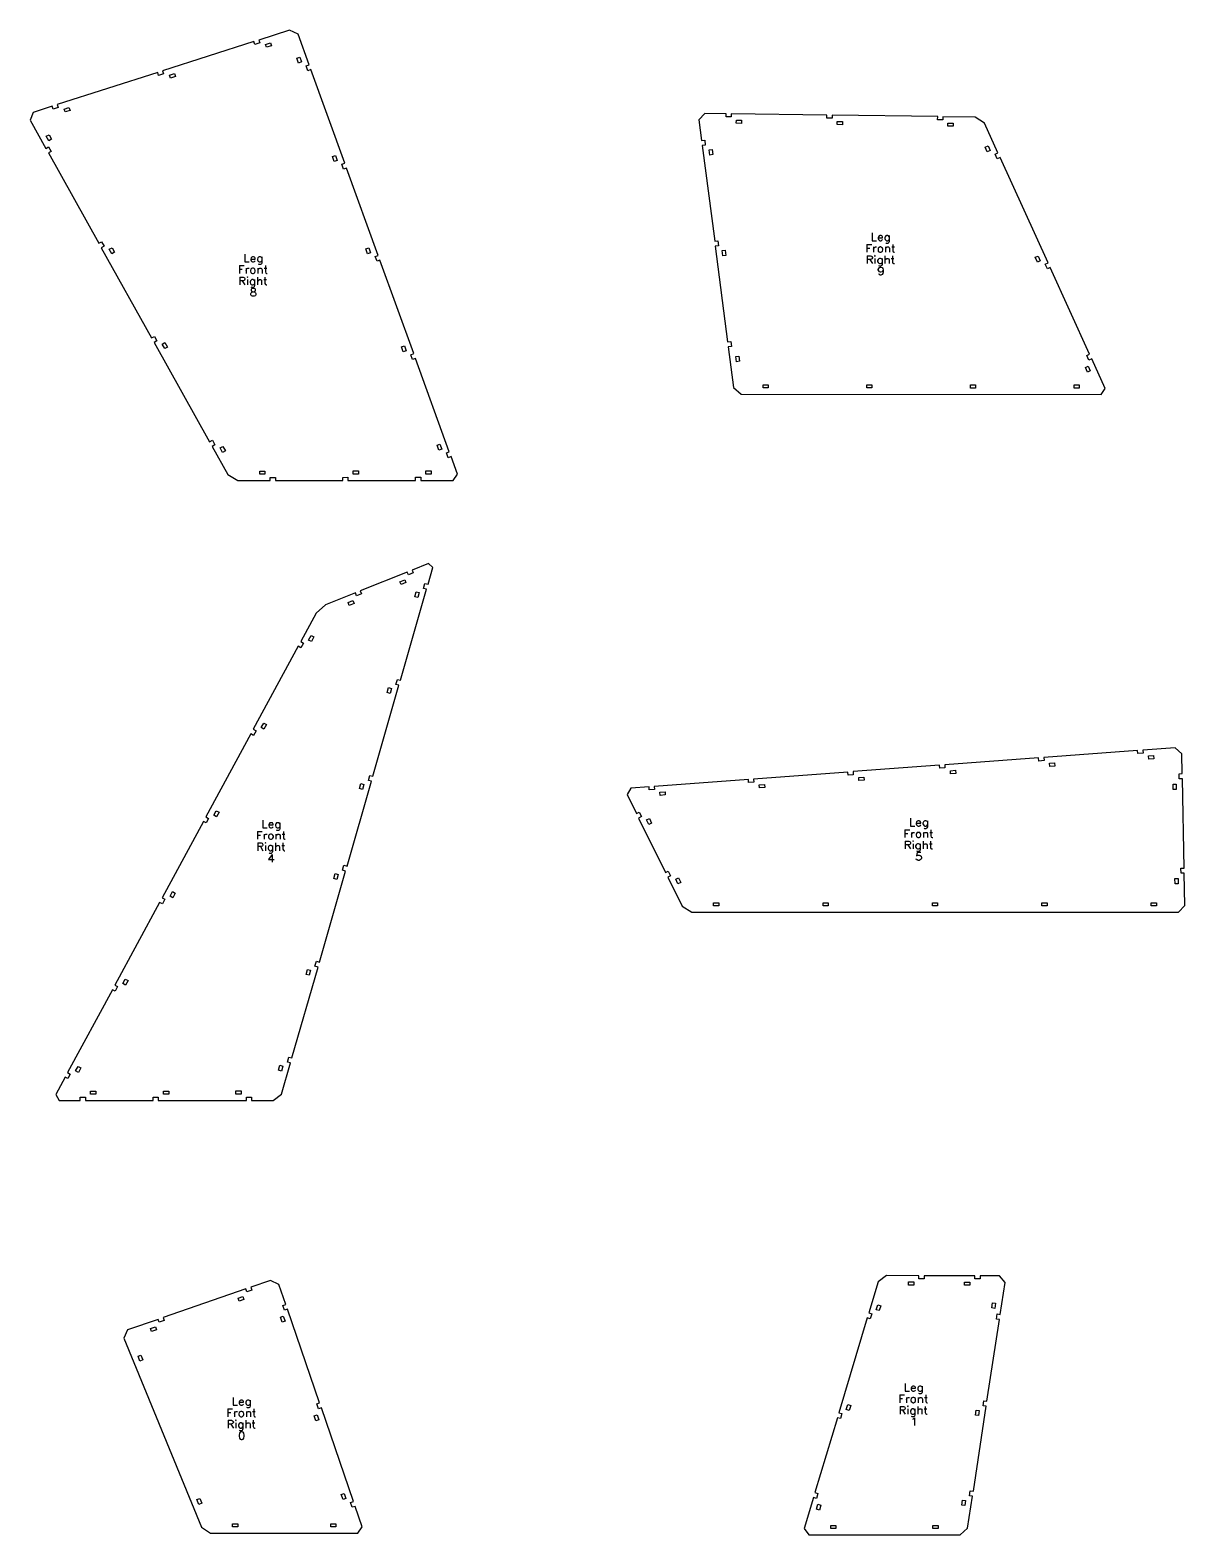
# Model space of a CAD drawing. Header units: metres. Extents: x 97 to 11124, y 152 to 1930.
# Drawn here: x 8718 to 9828, y 152 to 1600 of the extents above; entities that cross this region are included whole.
import ezdxf

# ---------------------------------------------------------------- set-up
doc = ezdxf.new("R2010")
doc.units = ezdxf.units.M
doc.layers.add('leg_front_right_cuts', color=1, linetype='Continuous')
doc.layers.add('leg_front_right_marks', color=2, linetype='Continuous')

msp = doc.modelspace()

# ---------------------------------------------------------------- linework, layer by layer
at = {"layer": 'leg_front_right_cuts'}
for points in [[(8917.2, 1166.5), (8948.4, 1166.5), (8948.4, 1169.5), (8953.4, 1169.5), (8953.4, 1166.5), (9018.2, 1166.5), (9018.2, 1169.5), (9023.2, 1169.6), (9023.2, 1166.6), (9088.2, 1166.6), (9088.2, 1169.6), (9093.2, 1169.6), (9093.2, 1166.6), (9124.3, 1166.6), (9128.5, 1172.5), (9122.4, 1189.4), (9119.6, 1188.3), (9117.9, 1193), (9120.7, 1194.1), (9088.2, 1283.8), (9085.4, 1282.8), (9083.7, 1287.5), (9086.5, 1288.5), (9054, 1378.3), (9051.2, 1377.3), (9049.5, 1382), (9052.3, 1383), (9021.9, 1467), (9019, 1466), (9017.3, 1470.7), (9020.2, 1471.7), (8987.6, 1561.7), (8984.7, 1560.7), (8983, 1565.4), (8985.9, 1566.4), (8975.3, 1595.7), (8967, 1599.7), (8937.4, 1590.2), (8938.3, 1587.4), (8933.5, 1585.8), (8932.6, 1588.7), (8845, 1560.6), (8845.9, 1557.7), (8841.1, 1556.2), (8840.2, 1559), (8743.6, 1528), (8744.5, 1525.2), (8739.7, 1523.7), (8738.8, 1526.5), (8720.5, 1520.6), (8717.5, 1513.1), (8732.7, 1485.9), (8735.3, 1487.4), (8737.7, 1483), (8735.1, 1481.6), (8783.6, 1394.8), (8786.2, 1396.2), (8788.6, 1391.8), (8786, 1390.4), (8834.4, 1303.6), (8837.1, 1305), (8839.5, 1300.7), (8836.9, 1299.2), (8890.2, 1203.6), (8892.8, 1205.1), (8895.2, 1200.7), (8892.6, 1199.3), (8907.8, 1172.1)], [(8948.7, 1587.6), (8949.7, 1584.7), (8944.9, 1583.2), (8944, 1586)], [(8978.5, 1569.1), (8975.7, 1568), (8974, 1572.7), (8976.8, 1573.8)], [(8856.3, 1557.9), (8857.2, 1555), (8852.5, 1553.5), (8851.6, 1556.4)], [(8754.9, 1525.4), (8755.9, 1522.5), (8751.1, 1521), (8750.2, 1523.8)], [(9401.3, 1249.5), (9747.7, 1249.3), (9751.4, 1255.1), (9738.5, 1283.5), (9735.8, 1282.2), (9733.7, 1286.8), (9736.5, 1288), (9698.6, 1371.2), (9695.9, 1370), (9693.8, 1374.5), (9696.6, 1375.8), (9650.4, 1477.2), (9647.7, 1476), (9645.6, 1480.5), (9648.4, 1481.7), (9635.5, 1510.1), (9626.5, 1516), (9595.4, 1516.4), (9595.3, 1513.4), (9590.3, 1513.5), (9590.4, 1516.5), (9488.9, 1517.9), (9488.9, 1514.9), (9483.9, 1514.9), (9483.9, 1517.9), (9391.9, 1519.2), (9391.8, 1516.2), (9386.8, 1516.3), (9386.9, 1519.3), (9366.3, 1519.5), (9360.8, 1513.3), (9363.3, 1493.6), (9366.3, 1494), (9366.9, 1489.1), (9364, 1488.7), (9375.9, 1396.7), (9378.8, 1397.1), (9379.5, 1392.2), (9376.5, 1391.8), (9388.4, 1299.9), (9391.4, 1300.2), (9392, 1295.3), (9389, 1294.9), (9394.1, 1255.8)], [(9401.8, 1513), (9401.7, 1510), (9396.7, 1510.1), (9396.8, 1513.1)], [(9498.8, 1511.7), (9498.8, 1508.7), (9493.8, 1508.8), (9493.8, 1511.8)], [(9605.3, 1510.3), (9605.2, 1507.3), (9600.2, 1507.3), (9600.3, 1510.3)], [(8733.1, 1497.6), (8735.7, 1499), (8738.1, 1494.7), (8735.5, 1493.2)], [(9012.8, 1474.4), (9010, 1473.4), (9008.3, 1478.1), (9011.1, 1479.1)], [(9370.5, 1484.5), (9373.5, 1484.9), (9374.2, 1479.9), (9371.2, 1479.5)], [(9640.8, 1483.8), (9638.1, 1482.6), (9636, 1487.1), (9638.8, 1488.4)], [(8793.7, 1388.9), (8796.3, 1390.4), (8798.7, 1386), (8796.1, 1384.6)], [(9045, 1385.6), (9042.1, 1384.6), (9040.4, 1389.3), (9043.3, 1390.3)], [(9383.1, 1387.6), (9386.1, 1388), (9386.7, 1383), (9383.7, 1382.6)], [(9689, 1377.9), (9686.3, 1376.6), (9684.2, 1381.2), (9687, 1382.4)], [(8844.5, 1297.7), (8847.2, 1299.2), (8849.6, 1294.8), (8847, 1293.4)], [(9079.2, 1291.2), (9076.4, 1290.2), (9074.7, 1294.9), (9077.5, 1295.9)], [(9396.3, 1285.6), (9399.3, 1286), (9399.9, 1281.1), (9396.9, 1280.7)], [(9737.2, 1271.9), (9734.5, 1270.6), (9732.4, 1275.2), (9735.1, 1276.4)], [(9422.4, 1255.5), (9422.4, 1258.5), (9427.4, 1258.5), (9427.4, 1255.5)], [(9522.1, 1255.5), (9522.1, 1258.5), (9527.1, 1258.5), (9527.1, 1255.5)], [(9621.8, 1255.4), (9621.8, 1258.4), (9626.8, 1258.4), (9626.8, 1255.4)], [(9721.6, 1255.4), (9721.6, 1258.4), (9726.6, 1258.4), (9726.6, 1255.4)], [(8900.3, 1197.8), (8902.9, 1199.3), (8905.4, 1194.9), (8902.7, 1193.5)], [(9113.4, 1196.7), (9110.6, 1195.7), (9108.9, 1200.4), (9111.7, 1201.4)], [(8938.4, 1172.5), (8938.4, 1175.5), (8943.4, 1175.5), (8943.4, 1172.5)], [(9028.2, 1172.6), (9028.2, 1175.6), (9033.2, 1175.6), (9033.2, 1172.6)], [(9098.2, 1172.6), (9098.2, 1175.6), (9103.2, 1175.6), (9103.2, 1172.6)], [(8745.4, 570.1), (8765.7, 570.1), (8765.7, 573.1), (8770.7, 573.1), (8770.7, 570.1), (8835.8, 570.1), (8835.8, 573.1), (8840.8, 573.1), (8840.8, 570.1), (8925.5, 570.2), (8925.5, 573.2), (8930.5, 573.2), (8930.5, 570.2), (8951.2, 570.2), (8959.3, 576.3), (8967.9, 606.2), (8965, 607), (8966.4, 611.8), (8969.3, 611), (8994.4, 698.4), (8991.5, 699.3), (8992.9, 704.1), (8995.8, 703.2), (9020.9, 790.6), (9018, 791.5), (9019.4, 796.3), (9022.3, 795.4), (9045.8, 877.2), (9042.9, 878), (9044.3, 882.8), (9047.2, 882), (9072.3, 969.5), (9069.4, 970.3), (9070.8, 975.1), (9073.7, 974.3), (9098.8, 1061.8), (9096, 1062.6), (9097.3, 1067.4), (9100.2, 1066.6), (9104.9, 1082.8), (9100.7, 1086.6), (9084.9, 1080.2), (9086, 1077.5), (9081.4, 1075.6), (9080.3, 1078.4), (9035, 1060.2), (9036.2, 1057.5), (9031.5, 1055.6), (9030.4, 1058.4), (9001.5, 1046.8), (8992.6, 1038.9), (8977.8, 1011.5), (8980.4, 1010), (8978, 1005.6), (8975.4, 1007.1), (8932.2, 927.1), (8934.8, 925.7), (8932.4, 921.3), (8929.8, 922.7), (8886.5, 842.8), (8889.2, 841.4), (8886.8, 837), (8884.2, 838.4), (8844.5, 765), (8847.1, 763.6), (8844.7, 759.2), (8842.1, 760.6), (8799, 681), (8801.6, 679.6), (8799.3, 675.2), (8796.6, 676.6), (8753.6, 597), (8756.2, 595.5), (8753.8, 591.1), (8751.2, 592.6), (8742.1, 575.7)], [(9077.9, 1070.9), (9079, 1068.2), (9074.4, 1066.3), (9073.2, 1069.1)], [(9090.3, 1053.9), (9087.4, 1054.7), (9088.8, 1059.5), (9091.7, 1058.7)], [(9028, 1051), (9029.1, 1048.2), (9024.5, 1046.3), (9023.4, 1049.1)], [(8987.8, 1017.4), (8990.4, 1016), (8988.1, 1011.6), (8985.4, 1013)], [(9063.8, 961.5), (9060.9, 962.4), (9062.3, 967.2), (9065.2, 966.3)], [(8942.2, 933.1), (8944.8, 931.7), (8942.4, 927.3), (8939.8, 928.7)], [(9353.8, 751.3), (9821.9, 751.2), (9828.2, 757.5), (9827.5, 788.7), (9824.5, 788.6), (9824.4, 793.6), (9827.4, 793.7), (9825.7, 879.5), (9822.7, 879.4), (9822.6, 884.4), (9825.6, 884.5), (9825.2, 903.5), (9818.8, 909.4), (9787.7, 907.1), (9787.9, 904.1), (9783, 903.7), (9782.7, 906.7), (9692.4, 900), (9692.7, 897), (9687.7, 896.6), (9687.5, 899.6), (9597.2, 892.9), (9597.4, 889.9), (9592.4, 889.6), (9592.2, 892.6), (9509, 886.4), (9509.2, 883.4), (9504.2, 883), (9504, 886), (9413.4, 879.3), (9413.6, 876.3), (9408.6, 875.9), (9408.4, 878.9), (9317.8, 872.2), (9318, 869.2), (9313, 868.8), (9312.8, 871.8), (9295.2, 870.5), (9291.7, 864.3), (9300.6, 846.2), (9303.3, 847.5), (9305.5, 843.1), (9302.8, 841.7), (9328.6, 789.4), (9331.3, 790.7), (9333.5, 786.3), (9330.8, 784.9), (9344.6, 757)], [(9798.1, 901.8), (9798.4, 898.8), (9793.4, 898.5), (9793.1, 901.5)], [(9607.6, 887.7), (9607.8, 884.7), (9602.8, 884.3), (9602.6, 887.3)], [(9702.9, 894.8), (9703.1, 891.8), (9698.1, 891.4), (9697.9, 894.4)], [(9037.2, 869.2), (9034.4, 870.1), (9035.7, 874.9), (9038.6, 874)], [(9423.8, 874), (9424, 871), (9419, 870.7), (9418.8, 873.7)], [(9519.4, 881.1), (9519.6, 878.1), (9514.6, 877.8), (9514.4, 880.8)], [(9819.9, 869.3), (9816.9, 869.3), (9816.8, 874.3), (9819.8, 874.3)], [(9328.2, 866.9), (9328.4, 864), (9323.4, 863.6), (9323.2, 866.6)], [(8896.6, 848.8), (8899.2, 847.3), (8896.8, 843), (8894.2, 844.4)], [(9310.4, 839.9), (9313.1, 841.2), (9315.3, 836.7), (9312.6, 835.4)], [(9012.4, 782.7), (9009.5, 783.5), (9010.9, 788.3), (9013.7, 787.5)], [(9338.4, 783.1), (9341.1, 784.4), (9343.3, 779.9), (9340.6, 778.6)], [(9821.7, 778.5), (9818.7, 778.5), (9818.6, 783.5), (9821.6, 783.5)], [(8854.5, 771), (8857.1, 769.5), (8854.8, 765.1), (8852.1, 766.6)], [(9374.9, 757.3), (9374.9, 760.3), (9379.9, 760.3), (9379.9, 757.3)], [(9480.1, 757.3), (9480.1, 760.3), (9485.1, 760.3), (9485.1, 757.3)], [(9585.3, 757.2), (9585.3, 760.2), (9590.3, 760.2), (9590.3, 757.2)], [(9690.6, 757.2), (9690.6, 760.2), (9695.6, 760.2), (9695.6, 757.2)], [(9795.8, 757.2), (9795.8, 760.2), (9800.8, 760.2), (9800.8, 757.2)], [(8985.9, 690.5), (8983, 691.3), (8984.4, 696.1), (8987.2, 695.3)], [(8809, 686.9), (8811.7, 685.5), (8809.3, 681.1), (8806.7, 682.5)], [(8763.6, 602.9), (8766.2, 601.5), (8763.9, 597.1), (8761.2, 598.5)], [(8959.4, 598.2), (8956.5, 599.1), (8957.8, 603.9), (8960.7, 603.1)], [(8775.7, 576.1), (8775.7, 579.1), (8780.7, 579.1), (8780.7, 576.1)], [(8845.8, 576.1), (8845.8, 579.1), (8850.8, 579.1), (8850.8, 576.1)], [(8915.5, 576.2), (8915.5, 579.2), (8920.5, 579.2), (8920.5, 576.2)], [(8891.1, 153.8), (9032.8, 153.8), (9037, 159.8), (9030.2, 179.6), (9027.4, 178.7), (9025.8, 183.4), (9028.6, 184.4), (8997.7, 274.4), (8994.8, 273.4), (8993.2, 278.2), (8996, 279.1), (8965.1, 369.2), (8962.2, 368.2), (8960.6, 372.9), (8963.5, 373.9), (8956.8, 393.1), (8948.8, 397), (8929.7, 390.4), (8930.7, 387.6), (8926, 386), (8925, 388.8), (8845.5, 361.2), (8846.4, 358.3), (8841.7, 356.7), (8840.7, 359.5), (8811.3, 349.3), (8807.7, 341.4), (8882.3, 159.7)], [(9466.4, 152.2), (9611.9, 152.2), (9619.2, 158.5), (9623.9, 189.3), (9621, 189.7), (9621.7, 194.7), (9624.7, 194.2), (9637.1, 275.9), (9634.1, 276.3), (9634.9, 281.3), (9637.8, 280.8), (9649.8, 359.3), (9646.8, 359.8), (9647.6, 364.7), (9650.5, 364.3), (9655.2, 395.1), (9649.8, 401.4), (9631.2, 401.4), (9631.2, 398.4), (9626.2, 398.4), (9626.2, 401.4), (9577.4, 401.5), (9577.4, 398.5), (9572.4, 398.5), (9572.4, 401.5), (9541.3, 401.6), (9533.1, 395.5), (9524.2, 365.7), (9527, 364.8), (9525.6, 360), (9522.7, 360.9), (9495.3, 269.7), (9498.2, 268.8), (9496.8, 264), (9493.9, 264.9), (9472.3, 192.9), (9475.1, 192), (9473.7, 187.2), (9470.8, 188.1), (9461.9, 158.3)], [(9567.4, 395.5), (9567.4, 392.5), (9562.4, 392.5), (9562.4, 395.5)], [(9621.2, 395.4), (9621.2, 392.4), (9616.2, 392.4), (9616.2, 395.4)], [(8922.2, 381.5), (8923.2, 378.6), (8918.5, 377), (8917.5, 379.8)], [(8962.7, 357.8), (8959.8, 356.8), (8958.2, 361.5), (8961, 362.5)], [(9532.8, 373.5), (9535.7, 372.6), (9534.2, 367.9), (9531.3, 368.7)], [(9645.3, 370.1), (9642.4, 370.6), (9643.1, 375.5), (9646.1, 375.1)], [(8838, 352.2), (8839, 349.4), (8834.2, 347.8), (8833.2, 350.6)], [(8821.3, 324.1), (8824.1, 325.2), (8826, 320.6), (8823.2, 319.4)], [(9504, 277.5), (9506.8, 276.7), (9505.4, 271.9), (9502.5, 272.7)], [(8995.2, 263), (8992.4, 262), (8990.8, 266.7), (8993.6, 267.7)], [(9629.6, 266.9), (9626.7, 267.3), (9627.4, 272.3), (9630.4, 271.8)], [(9021.3, 187.1), (9018.5, 186.2), (9016.8, 190.9), (9019.7, 191.9)], [(8877.9, 186.1), (8880.7, 187.3), (8882.6, 182.7), (8879.8, 181.5)], [(9475.1, 181.6), (9478, 180.7), (9476.6, 175.9), (9473.7, 176.8)], [(9616.5, 180.3), (9613.5, 180.8), (9614.3, 185.7), (9617.2, 185.3)], [(8912.2, 159.8), (8912.2, 162.8), (8917.2, 162.8), (8917.2, 159.8)], [(9006.6, 159.8), (9006.6, 162.8), (9011.6, 162.8), (9011.6, 159.8)], [(9487.5, 158.2), (9487.5, 161.2), (9492.5, 161.2), (9492.5, 158.2)], [(9585.8, 158.2), (9585.8, 161.2), (9590.8, 161.2), (9590.8, 158.2)]]:
    msp.add_lwpolyline(points, close=True, dxfattribs=at)
at = {"layer": 'leg_front_right_marks'}
for p, q in [((9527.4, 1404.6), (9527.4, 1397.1)), ((9522.2, 1393.6), (9522.2, 1386.1)), ((9522.2, 1393.6), (9526.9, 1393.6)), ((9522.2, 1390), (9525.1, 1390)), ((9527.4, 1397.1), (9531.7, 1397.1)), ((9528.7, 1391.1), (9528.7, 1386.1)), ((9528.7, 1389), (9529, 1390)), ((9529, 1390), (9529.7, 1390.7)), ((9529.7, 1390.7), (9530.5, 1391.1)), ((9530.5, 1391.1), (9531.5, 1391.1)), ((9533.3, 1390), (9533, 1389)), ((9533.5, 1401), (9533.1, 1400)), ((9533.1, 1400), (9537.4, 1400)), ((9533.1, 1400), (9533.1, 1399.2)), ((9533.1, 1399.2), (9533.5, 1398.2)), ((9534, 1390.7), (9533.3, 1390)), ((9534.2, 1401.7), (9533.5, 1401)), ((9533.5, 1398.2), (9534.2, 1397.5)), ((9534.7, 1391.1), (9534, 1390.7)), ((9534.9, 1402.1), (9534.2, 1401.7)), ((9534.2, 1397.5), (9534.9, 1397.1)), ((9535.8, 1391.1), (9534.7, 1391.1)), ((9536, 1402.1), (9534.9, 1402.1)), ((9534.9, 1397.1), (9536, 1397.1)), ((9536.5, 1390.7), (9535.8, 1391.1)), ((9536.7, 1401.7), (9536, 1402.1)), ((9536, 1397.1), (9536.7, 1397.5)), ((9537.2, 1390), (9536.5, 1390.7)), ((9537.1, 1401.4), (9536.7, 1401.7)), ((9536.7, 1397.5), (9537.4, 1398.2)), ((9537.4, 1400.7), (9537.1, 1401.4)), ((9537.6, 1389), (9537.2, 1390)), ((9537.4, 1400), (9537.4, 1400.7)), ((9539.9, 1401), (9539.6, 1400)), ((9539.6, 1400), (9539.6, 1399.2)), ((9539.6, 1399.2), (9539.9, 1398.2)), ((9540.6, 1401.7), (9539.9, 1401)), ((9539.9, 1398.2), (9540.6, 1397.5)), ((9540.1, 1391.1), (9540.1, 1386.1)), ((9540.1, 1389.7), (9541.2, 1390.7)), ((9541.3, 1402.1), (9540.6, 1401.7)), ((9540.6, 1397.5), (9541.3, 1397.1)), ((9541.3, 1394.6), (9540.6, 1395)), ((9541.2, 1390.7), (9541.9, 1391.1)), ((9542.4, 1402.1), (9541.3, 1402.1)), ((9541.3, 1397.1), (9542.4, 1397.1)), ((9542.4, 1394.6), (9541.3, 1394.6)), ((9541.9, 1391.1), (9543, 1391.1)), ((9543.1, 1401.7), (9542.4, 1402.1)), ((9542.4, 1397.1), (9543.1, 1397.5)), ((9543.1, 1395), (9542.4, 1394.6)), ((9543, 1391.1), (9543.7, 1390.7)), ((9543.8, 1401), (9543.1, 1401.7)), ((9543.1, 1397.5), (9543.8, 1398.2)), ((9543.5, 1395.3), (9543.1, 1395)), ((9543.8, 1396.4), (9543.5, 1395.3)), ((9543.7, 1390.7), (9544, 1389.7)), ((9543.8, 1402.1), (9543.8, 1396.4)), ((9544, 1389.7), (9544, 1386.1)), ((9546.2, 1391.1), (9548.7, 1391.1)), ((9547.2, 1393.6), (9547.2, 1387.5)), ((8924, 1384.2), (8924, 1376.7)), ((8924, 1376.7), (8928.3, 1376.7)), ((8930, 1380.6), (8929.7, 1379.5)), ((8929.7, 1379.5), (8934, 1379.5)), ((8929.7, 1379.5), (8929.7, 1378.8)), ((8929.7, 1378.8), (8930, 1377.7)), ((8930.8, 1381.3), (8930, 1380.6)), ((8930, 1377.7), (8930.8, 1377)), ((8931.5, 1381.7), (8930.8, 1381.3)), ((8930.8, 1377), (8931.5, 1376.7)), ((8932.5, 1381.7), (8931.5, 1381.7)), ((8931.5, 1376.7), (8932.5, 1376.7)), ((8933.3, 1381.3), (8932.5, 1381.7)), ((8932.5, 1376.7), (8933.3, 1377)), ((8933.6, 1381), (8933.3, 1381.3)), ((8933.3, 1377), (8934, 1377.7)), ((8934, 1380.2), (8933.6, 1381)), ((8934, 1379.5), (8934, 1380.2)), ((8936.5, 1380.6), (8936.1, 1379.5)), ((8936.1, 1379.5), (8936.1, 1378.8)), ((8936.1, 1378.8), (8936.5, 1377.7)), ((8937.2, 1381.3), (8936.5, 1380.6)), ((8936.5, 1377.7), (8937.2, 1377)), ((8937.9, 1381.7), (8937.2, 1381.3)), ((8937.2, 1377), (8937.9, 1376.7)), ((8939, 1381.7), (8937.9, 1381.7)), ((8937.9, 1376.7), (8939, 1376.7)), ((8939.7, 1381.3), (8939, 1381.7)), ((8939, 1376.7), (8939.7, 1377)), ((8940.4, 1380.6), (8939.7, 1381.3)), ((8939.7, 1377), (8940.4, 1377.7)), ((8940.4, 1376), (8940, 1374.9)), ((8940.4, 1381.7), (8940.4, 1376)), ((9522.6, 1382.6), (9522.6, 1375.1)), ((9522.6, 1382.6), (9525.8, 1382.6)), ((9525.8, 1379), (9522.6, 1379)), ((9525.1, 1379), (9527.6, 1375.1)), ((9525.8, 1382.6), (9526.9, 1382.2)), ((9526.9, 1379.4), (9525.8, 1379)), ((9526.9, 1382.2), (9527.2, 1381.9)), ((9527.2, 1379.7), (9526.9, 1379.4)), ((9527.2, 1381.9), (9527.6, 1381.2)), ((9527.6, 1380.5), (9527.2, 1379.7)), ((9527.6, 1381.2), (9527.6, 1380.5)), ((9530.1, 1383), (9529.7, 1382.6)), ((9529.7, 1382.6), (9530.1, 1382.2)), ((9530.5, 1382.6), (9530.1, 1383)), ((9530.1, 1382.2), (9530.5, 1382.6)), ((9530.1, 1380.1), (9530.1, 1375.1)), ((9533, 1379), (9532.6, 1378)), ((9532.6, 1378), (9532.6, 1377.2)), ((9532.6, 1377.2), (9533, 1376.2)), ((9533, 1389), (9533, 1388.2)), ((9533, 1388.2), (9533.3, 1387.2)), ((9533.7, 1379.7), (9533, 1379)), ((9533, 1376.2), (9533.7, 1375.5)), ((9533.3, 1387.2), (9534, 1386.5)), ((9534.4, 1380.1), (9533.7, 1379.7)), ((9533.7, 1375.5), (9534.4, 1375.1)), ((9534, 1386.5), (9534.7, 1386.1)), ((9535.5, 1380.1), (9534.4, 1380.1)), ((9534.7, 1386.1), (9535.8, 1386.1)), ((9536.2, 1379.7), (9535.5, 1380.1)), ((9535.5, 1375.1), (9536.2, 1375.5)), ((9535.8, 1386.1), (9536.5, 1386.5)), ((9536.9, 1379), (9536.2, 1379.7)), ((9536.2, 1375.5), (9536.9, 1376.2)), ((9536.5, 1386.5), (9537.2, 1387.2)), ((9536.9, 1380.1), (9536.9, 1374.4)), ((9537.2, 1387.2), (9537.6, 1388.2)), ((9537.6, 1388.2), (9537.6, 1389)), ((9539.7, 1382.6), (9539.7, 1375.1)), ((9539.7, 1378.7), (9540.8, 1379.7)), ((9540.8, 1379.7), (9541.5, 1380.1)), ((9541.5, 1380.1), (9542.6, 1380.1)), ((9542.6, 1380.1), (9543.3, 1379.7)), ((9543.3, 1379.7), (9543.7, 1378.7)), ((9543.7, 1378.7), (9543.7, 1375.1)), ((9545.8, 1380.1), (9548.3, 1380.1)), ((9546.9, 1382.6), (9546.9, 1376.5)), ((9546.9, 1376.5), (9547.2, 1375.5)), ((9547.2, 1387.5), (9547.6, 1386.5)), ((9547.2, 1375.5), (9548, 1375.1)), ((9547.6, 1386.5), (9548.3, 1386.1)), ((9548.3, 1386.1), (9549, 1386.1)), ((8918.8, 1373.2), (8918.8, 1365.7)), ((8918.8, 1373.2), (8923.4, 1373.2)), ((8918.8, 1369.6), (8921.6, 1369.6)), ((8919.1, 1362.2), (8919.1, 1354.7)), ((8919.1, 1362.2), (8922.4, 1362.2)), ((8922.4, 1362.2), (8923.4, 1361.8)), ((8923.4, 1361.8), (8923.8, 1361.5)), ((8923.8, 1361.5), (8924.1, 1360.7)), ((8924.1, 1360.7), (8924.1, 1360)), ((8925.2, 1370.7), (8925.2, 1365.7)), ((8925.2, 1368.5), (8925.6, 1369.6)), ((8925.6, 1369.6), (8926.3, 1370.3)), ((8926.3, 1370.3), (8927, 1370.7)), ((8926.6, 1362.5), (8926.3, 1362.2)), ((8926.3, 1362.2), (8926.6, 1361.8)), ((8927, 1362.2), (8926.6, 1362.5)), ((8926.6, 1361.8), (8927, 1362.2)), ((8927, 1370.7), (8928.1, 1370.7)), ((8929.9, 1369.6), (8929.5, 1368.5)), ((8929.5, 1368.5), (8929.5, 1367.8)), ((8929.5, 1367.8), (8929.9, 1366.7)), ((8930.6, 1370.3), (8929.9, 1369.6)), ((8929.9, 1366.7), (8930.6, 1366)), ((8931.3, 1370.7), (8930.6, 1370.3)), ((8930.6, 1366), (8931.3, 1365.7)), ((8932.4, 1370.7), (8931.3, 1370.7)), ((8931.3, 1365.7), (8932.4, 1365.7)), ((8933.1, 1370.3), (8932.4, 1370.7)), ((8932.4, 1365.7), (8933.1, 1366)), ((8933.8, 1369.6), (8933.1, 1370.3)), ((8933.1, 1366), (8933.8, 1366.7)), ((8934.1, 1368.5), (8933.8, 1369.6)), ((8933.8, 1366.7), (8934.1, 1367.8)), ((8934.1, 1367.8), (8934.1, 1368.5)), ((8936.3, 1362.2), (8936.3, 1354.7)), ((8936.6, 1370.7), (8936.6, 1365.7)), ((8936.6, 1369.2), (8937.7, 1370.3)), ((8937.9, 1374.2), (8937.2, 1374.5)), ((8937.7, 1370.3), (8938.4, 1370.7)), ((8939, 1374.2), (8937.9, 1374.2)), ((8938.4, 1370.7), (8939.5, 1370.7)), ((8939.7, 1374.5), (8939, 1374.2)), ((8939.5, 1370.7), (8940.2, 1370.3)), ((8940, 1374.9), (8939.7, 1374.5)), ((8940.2, 1370.3), (8940.6, 1369.2)), ((8940.6, 1369.2), (8940.6, 1365.7)), ((8942.7, 1370.7), (8945.2, 1370.7)), ((8943.4, 1362.2), (8943.4, 1356.1)), ((8943.8, 1373.2), (8943.8, 1367.1)), ((8943.8, 1367.1), (8944.1, 1366)), ((8944.1, 1366), (8944.9, 1365.7)), ((8944.9, 1365.7), (8945.6, 1365.7)), ((9533.3, 1369.5), (9533.7, 1370.5)), ((9533.3, 1369.1), (9533.3, 1369.5)), ((9533.7, 1368), (9533.3, 1369.1)), ((9534.4, 1372.6), (9533.7, 1373)), ((9533.7, 1370.5), (9534.4, 1371.2)), ((9534.4, 1367.3), (9533.7, 1368)), ((9534, 1364.5), (9533.7, 1365.2)), ((9535.1, 1364.1), (9534, 1364.5)), ((9534.4, 1375.1), (9535.5, 1375.1)), ((9535.5, 1372.6), (9534.4, 1372.6)), ((9534.4, 1371.2), (9535.5, 1371.6)), ((9535.5, 1367), (9534.4, 1367.3)), ((9535.8, 1364.1), (9535.1, 1364.1)), ((9536.2, 1373), (9535.5, 1372.6)), ((9535.5, 1371.6), (9535.8, 1371.6)), ((9535.8, 1367), (9535.5, 1367)), ((9535.8, 1371.6), (9536.9, 1371.2)), ((9536.9, 1367.3), (9535.8, 1367)), ((9536.9, 1364.5), (9535.8, 1364.1)), ((9536.5, 1373.3), (9536.2, 1373)), ((9536.9, 1374.4), (9536.5, 1373.3)), ((9536.9, 1371.2), (9537.6, 1370.5)), ((9537.6, 1368), (9536.9, 1367.3)), ((9537.6, 1365.5), (9536.9, 1364.5)), ((9537.6, 1370.5), (9538, 1369.1)), ((9538, 1369.1), (9537.6, 1368)), ((9538, 1367.3), (9537.6, 1365.5)), ((9538, 1369.1), (9538, 1367.3)), ((9548, 1375.1), (9548.7, 1375.1)), ((8922.4, 1358.6), (8919.1, 1358.6)), ((8921.6, 1358.6), (8924.1, 1354.7)), ((8923.4, 1359), (8922.4, 1358.6)), ((8923.8, 1359.3), (8923.4, 1359)), ((8924.1, 1360), (8923.8, 1359.3)), ((8926.6, 1359.7), (8926.6, 1354.7)), ((8929.5, 1358.6), (8929.1, 1357.5)), ((8929.1, 1357.5), (8929.1, 1356.8)), ((8929.1, 1356.8), (8929.5, 1355.7)), ((8930.2, 1359.3), (8929.5, 1358.6)), ((8929.5, 1355.7), (8930.2, 1355)), ((8929.7, 1346.2), (8930, 1346.9)), ((8930.4, 1350.8), (8930, 1350.1)), ((8930, 1350.1), (8930, 1349.4)), ((8930, 1349.4), (8930.4, 1348.7)), ((8930, 1346.9), (8930.8, 1347.6)), ((8930.9, 1359.7), (8930.2, 1359.3)), ((8930.2, 1355), (8930.9, 1354.7)), ((8930.9, 1352.2), (8930.2, 1352.5)), ((8931.5, 1351.2), (8930.4, 1350.8)), ((8930.4, 1348.7), (8931.1, 1348.3)), ((8930.8, 1347.6), (8931.8, 1348)), ((8932, 1359.7), (8930.9, 1359.7)), ((8930.9, 1354.7), (8932, 1354.7)), ((8932, 1352.2), (8930.9, 1352.2)), ((8931.1, 1348.3), (8932.5, 1348)), ((8932.9, 1351.2), (8931.5, 1351.2)), ((8931.8, 1348), (8933.3, 1348.3)), ((8932.7, 1359.3), (8932, 1359.7)), ((8932, 1354.7), (8932.7, 1355)), ((8932.7, 1352.5), (8932, 1352.2)), ((8932.5, 1348), (8933.6, 1347.6)), ((8933.4, 1358.6), (8932.7, 1359.3)), ((8932.7, 1355), (8933.4, 1355.7)), ((8933.1, 1352.9), (8932.7, 1352.5)), ((8934, 1350.8), (8932.9, 1351.2)), ((8933.4, 1354), (8933.1, 1352.9)), ((8933.3, 1348.3), (8934, 1348.7)), ((8933.4, 1359.7), (8933.4, 1354)), ((8933.6, 1347.6), (8934.3, 1346.9)), ((8934.3, 1350.1), (8934, 1350.8)), ((8934, 1348.7), (8934.3, 1349.4)), ((8934.3, 1349.4), (8934.3, 1350.1)), ((8934.3, 1346.9), (8934.7, 1346.2)), ((8936.3, 1358.2), (8937.4, 1359.3)), ((8937.4, 1359.3), (8938.1, 1359.7)), ((8938.1, 1359.7), (8939.1, 1359.7)), ((8939.1, 1359.7), (8939.9, 1359.3)), ((8939.9, 1359.3), (8940.2, 1358.2)), ((8940.2, 1358.2), (8940.2, 1354.7)), ((8942.4, 1359.7), (8944.9, 1359.7)), ((8943.4, 1356.1), (8943.8, 1355)), ((8943.8, 1355), (8944.5, 1354.7)), ((8944.5, 1354.7), (8945.2, 1354.7)), ((8929.7, 1345.1), (8929.7, 1346.2)), ((8930, 1344.4), (8929.7, 1345.1)), ((8930.4, 1344), (8930, 1344.4)), ((8931.5, 1343.7), (8930.4, 1344)), ((8932.9, 1343.7), (8931.5, 1343.7)), ((8934, 1344), (8932.9, 1343.7)), ((8934.3, 1344.4), (8934, 1344)), ((8934.7, 1345.1), (8934.3, 1344.4)), ((8934.7, 1346.2), (8934.7, 1345.1)), ((8941.3, 839.8), (8941.3, 832.3)), ((9564.1, 841.5), (9564.1, 834)), ((8936.1, 828.8), (8936.1, 821.3)), ((8936.1, 828.8), (8940.7, 828.8)), ((8936.1, 825.3), (8939, 825.3)), ((8941.3, 832.3), (8945.6, 832.3)), ((8942.5, 826.3), (8942.5, 821.3)), ((8942.5, 824.2), (8942.9, 825.3)), ((8942.9, 825.3), (8943.6, 826)), ((8943.6, 826), (8944.3, 826.3)), ((8944.3, 826.3), (8945.4, 826.3)), ((8947.2, 825.3), (8946.8, 824.2)), ((8947.3, 836.3), (8947, 835.2)), ((8947, 835.2), (8951.3, 835.2)), ((8947, 835.2), (8947, 834.5)), ((8947, 834.5), (8947.3, 833.4)), ((8947.9, 826), (8947.2, 825.3)), ((8948.1, 837), (8947.3, 836.3)), ((8947.3, 833.4), (8948.1, 832.7)), ((8948.6, 826.3), (8947.9, 826)), ((8948.8, 837.3), (8948.1, 837)), ((8948.1, 832.7), (8948.8, 832.3)), ((8949.7, 826.3), (8948.6, 826.3)), ((8949.8, 837.3), (8948.8, 837.3)), ((8948.8, 832.3), (8949.8, 832.3)), ((8950.4, 826), (8949.7, 826.3)), ((8950.6, 837), (8949.8, 837.3)), ((8949.8, 832.3), (8950.6, 832.7)), ((8951.1, 825.3), (8950.4, 826)), ((8950.9, 836.6), (8950.6, 837)), ((8950.6, 832.7), (8951.3, 833.4)), ((8951.3, 835.9), (8950.9, 836.6)), ((8951.5, 824.2), (8951.1, 825.3)), ((8951.3, 835.2), (8951.3, 835.9)), ((8953.8, 836.3), (8953.4, 835.2)), ((8953.4, 835.2), (8953.4, 834.5)), ((8953.4, 834.5), (8953.8, 833.4)), ((8954.5, 837), (8953.8, 836.3)), ((8953.8, 833.4), (8954.5, 832.7)), ((8954, 826.3), (8954, 821.3)), ((8954, 824.9), (8955, 826)), ((8955.2, 837.3), (8954.5, 837)), ((8954.5, 832.7), (8955.2, 832.3)), ((8955.2, 829.8), (8954.5, 830.2)), ((8955, 826), (8955.7, 826.3)), ((8956.3, 837.3), (8955.2, 837.3)), ((8955.2, 832.3), (8956.3, 832.3)), ((8956.3, 829.8), (8955.2, 829.8)), ((8955.7, 826.3), (8956.8, 826.3)), ((8957, 837), (8956.3, 837.3)), ((8956.3, 832.3), (8957, 832.7)), ((8957, 830.2), (8956.3, 829.8)), ((8956.8, 826.3), (8957.5, 826)), ((8957.7, 836.3), (8957, 837)), ((8957, 832.7), (8957.7, 833.4)), ((8957.3, 830.5), (8957, 830.2)), ((8957.7, 831.6), (8957.3, 830.5)), ((8957.5, 826), (8957.9, 824.9)), ((8957.7, 837.3), (8957.7, 831.6)), ((8960, 826.3), (8962.5, 826.3)), ((8961.1, 828.8), (8961.1, 822.8)), ((9558.9, 830.5), (9558.9, 823)), ((9558.9, 830.5), (9563.5, 830.5)), ((9558.9, 827), (9561.7, 827)), ((9564.1, 834), (9568.4, 834)), ((9565.3, 828), (9565.3, 823)), ((9565.3, 825.9), (9565.7, 827)), ((9565.7, 827), (9566.4, 827.7)), ((9566.4, 827.7), (9567.1, 828)), ((9567.1, 828), (9568.2, 828)), ((9570, 827), (9569.6, 825.9)), ((9569.6, 825.9), (9569.6, 825.2)), ((9569.6, 825.2), (9570, 824.1)), ((9570.1, 838), (9569.8, 836.9)), ((9569.8, 836.9), (9574.1, 836.9)), ((9569.8, 836.9), (9569.8, 836.2)), ((9569.8, 836.2), (9570.1, 835.1)), ((9570.7, 827.7), (9570, 827)), ((9570.9, 838.7), (9570.1, 838)), ((9570.1, 835.1), (9570.9, 834.4)), ((9571.4, 828), (9570.7, 827.7)), ((9571.6, 839), (9570.9, 838.7)), ((9570.9, 834.4), (9571.6, 834)), ((9572.5, 828), (9571.4, 828)), ((9572.6, 839), (9571.6, 839)), ((9571.6, 834), (9572.6, 834)), ((9573.2, 827.7), (9572.5, 828)), ((9573.4, 838.7), (9572.6, 839)), ((9572.6, 834), (9573.4, 834.4)), ((9573.9, 827), (9573.2, 827.7)), ((9573.7, 838.3), (9573.4, 838.7)), ((9573.4, 834.4), (9574.1, 835.1)), ((9574.1, 837.6), (9573.7, 838.3)), ((9574.2, 825.9), (9573.9, 827)), ((9573.9, 824.1), (9574.2, 825.2)), ((9574.1, 836.9), (9574.1, 837.6)), ((9574.2, 825.2), (9574.2, 825.9)), ((9576.6, 838), (9576.2, 836.9)), ((9576.2, 836.9), (9576.2, 836.2)), ((9576.2, 836.2), (9576.6, 835.1)), ((9577.3, 838.7), (9576.6, 838)), ((9576.6, 835.1), (9577.3, 834.4)), ((9576.7, 828), (9576.7, 823)), ((9576.7, 826.6), (9577.8, 827.7)), ((9578, 839), (9577.3, 838.7)), ((9577.3, 834.4), (9578, 834)), ((9578, 831.5), (9577.3, 831.9)), ((9577.8, 827.7), (9578.5, 828)), ((9579.1, 839), (9578, 839)), ((9578, 834), (9579.1, 834)), ((9579.1, 831.5), (9578, 831.5)), ((9578.5, 828), (9579.6, 828)), ((9579.8, 838.7), (9579.1, 839)), ((9579.1, 834), (9579.8, 834.4)), ((9579.8, 831.9), (9579.1, 831.5)), ((9579.6, 828), (9580.3, 827.7)), ((9580.5, 838), (9579.8, 838.7)), ((9579.8, 834.4), (9580.5, 835.1)), ((9580.1, 832.2), (9579.8, 831.9)), ((9580.5, 833.3), (9580.1, 832.2)), ((9580.3, 827.7), (9580.7, 826.6)), ((9580.5, 839), (9580.5, 833.3)), ((9580.7, 826.6), (9580.7, 823)), ((9582.8, 828), (9585.3, 828)), ((9583.9, 830.5), (9583.9, 824.5)), ((8936.5, 817.8), (8936.5, 810.3)), ((8936.5, 817.8), (8939.7, 817.8)), ((8939.7, 814.3), (8936.5, 814.3)), ((8939, 814.3), (8941.5, 810.3)), ((8939.7, 817.8), (8940.7, 817.5)), ((8940.7, 814.6), (8939.7, 814.3)), ((8940.7, 817.5), (8941.1, 817.1)), ((8941.1, 815), (8940.7, 814.6)), ((8941.1, 817.1), (8941.5, 816.4)), ((8941.5, 815.7), (8941.1, 815)), ((8941.5, 816.4), (8941.5, 815.7)), ((8944, 818.2), (8943.6, 817.8)), ((8943.6, 817.8), (8944, 817.5)), ((8944.3, 817.8), (8944, 818.2)), ((8944, 817.5), (8944.3, 817.8)), ((8944, 815.3), (8944, 810.3)), ((8946.8, 814.3), (8946.5, 813.2)), ((8946.5, 813.2), (8946.5, 812.5)), ((8946.5, 812.5), (8946.8, 811.4)), ((8946.8, 824.2), (8946.8, 823.5)), ((8946.8, 823.5), (8947.2, 822.4)), ((8947.5, 815), (8946.8, 814.3)), ((8946.8, 811.4), (8947.5, 810.7)), ((8947.2, 822.4), (8947.9, 821.7)), ((8948.2, 815.3), (8947.5, 815)), ((8947.5, 810.7), (8948.2, 810.3)), ((8947.9, 821.7), (8948.6, 821.3)), ((8949.3, 815.3), (8948.2, 815.3)), ((8948.6, 821.3), (8949.7, 821.3)), ((8950, 815), (8949.3, 815.3)), ((8949.3, 810.3), (8950, 810.7)), ((8949.7, 821.3), (8950.4, 821.7)), ((8950.7, 814.3), (8950, 815)), ((8950, 810.7), (8950.7, 811.4)), ((8950.4, 821.7), (8951.1, 822.4)), ((8950.7, 815.3), (8950.7, 809.6)), ((8951.1, 822.4), (8951.5, 823.5)), ((8951.5, 823.5), (8951.5, 824.2)), ((8953.6, 817.8), (8953.6, 810.3)), ((8953.6, 813.9), (8954.7, 815)), ((8954.7, 815), (8955.4, 815.3)), ((8955.4, 815.3), (8956.5, 815.3)), ((8956.5, 815.3), (8957.2, 815)), ((8957.2, 815), (8957.5, 813.9)), ((8957.5, 813.9), (8957.5, 810.3)), ((8957.9, 824.9), (8957.9, 821.3)), ((8959.7, 815.3), (8962.2, 815.3)), ((8960.7, 817.8), (8960.7, 811.8)), ((8960.7, 811.8), (8961.1, 810.7)), ((8961.1, 822.8), (8961.5, 821.7)), ((8961.1, 810.7), (8961.8, 810.3)), ((8961.5, 821.7), (8962.2, 821.3)), ((8962.2, 821.3), (8962.9, 821.3)), ((9559.2, 819.5), (9559.2, 812)), ((9559.2, 819.5), (9562.5, 819.5)), ((9562.5, 816), (9559.2, 816)), ((9561.7, 816), (9564.2, 812)), ((9562.5, 819.5), (9563.5, 819.2)), ((9563.5, 816.3), (9562.5, 816)), ((9563.5, 819.2), (9563.9, 818.8)), ((9563.9, 816.7), (9563.5, 816.3)), ((9563.9, 818.8), (9564.2, 818.1)), ((9564.2, 817.4), (9563.9, 816.7)), ((9564.2, 818.1), (9564.2, 817.4)), ((9566.7, 819.9), (9566.4, 819.5)), ((9566.4, 819.5), (9566.7, 819.2)), ((9567.1, 819.5), (9566.7, 819.9)), ((9566.7, 819.2), (9567.1, 819.5)), ((9566.7, 817), (9566.7, 812)), ((9569.6, 816), (9569.2, 814.9)), ((9569.2, 814.9), (9569.2, 814.2)), ((9569.2, 814.2), (9569.6, 813.1)), ((9570.3, 816.7), (9569.6, 816)), ((9569.6, 813.1), (9570.3, 812.4)), ((9570, 824.1), (9570.7, 823.4)), ((9571, 817), (9570.3, 816.7)), ((9570.3, 812.4), (9571, 812)), ((9570.7, 823.4), (9571.4, 823)), ((9572.1, 817), (9571, 817)), ((9571, 812), (9572.1, 812)), ((9571.4, 823), (9572.5, 823)), ((9572.8, 816.7), (9572.1, 817)), ((9572.1, 812), (9572.8, 812.4)), ((9572.5, 823), (9573.2, 823.4)), ((9573.5, 816), (9572.8, 816.7)), ((9572.8, 812.4), (9573.5, 813.1)), ((9573.2, 823.4), (9573.9, 824.1)), ((9573.5, 811.3), (9573.2, 810.2)), ((9573.5, 817), (9573.5, 811.3)), ((9576.4, 819.5), (9576.4, 812)), ((9576.4, 815.6), (9577.5, 816.7)), ((9577.5, 816.7), (9578.2, 817)), ((9578.2, 817), (9579.2, 817)), ((9579.2, 817), (9580, 816.7)), ((9580, 816.7), (9580.3, 815.6)), ((9580.3, 815.6), (9580.3, 812)), ((9582.5, 817), (9585, 817)), ((9583.5, 819.5), (9583.5, 813.5)), ((9583.5, 813.5), (9583.9, 812.4)), ((9583.9, 824.5), (9584.2, 823.4)), ((9583.9, 812.4), (9584.6, 812)), ((9584.2, 823.4), (9585, 823)), ((9584.6, 812), (9585.3, 812)), ((9585, 823), (9585.7, 823)), ((8950.4, 806.8), (8946.8, 801.8)), ((8946.8, 801.8), (8952.2, 801.8)), ((8948.2, 807.8), (8947.5, 808.2)), ((8948.2, 810.3), (8949.3, 810.3)), ((8949.3, 807.8), (8948.2, 807.8)), ((8950, 808.2), (8949.3, 807.8)), ((8950.4, 808.5), (8950, 808.2)), ((8950.7, 809.6), (8950.4, 808.5)), ((8950.4, 806.8), (8950.4, 799.3)), ((8961.8, 810.3), (8962.5, 810.3)), ((9570.1, 801.7), (9569.8, 802.5)), ((9570.5, 808.5), (9570.1, 805.3)), ((9570.1, 805.3), (9570.5, 805.7)), ((9570.5, 801.4), (9570.1, 801.7)), ((9571, 809.5), (9570.3, 809.9)), ((9574.1, 808.5), (9570.5, 808.5)), ((9570.5, 805.7), (9571.6, 806)), ((9571.6, 801), (9570.5, 801.4)), ((9572.1, 809.5), (9571, 809.5)), ((9571.6, 806), (9572.6, 806)), ((9572.6, 801), (9571.6, 801)), ((9572.8, 809.9), (9572.1, 809.5)), ((9572.6, 806), (9573.7, 805.7)), ((9573.7, 801.4), (9572.6, 801)), ((9573.2, 810.2), (9572.8, 809.9)), ((9573.7, 805.7), (9574.4, 805)), ((9574.4, 802.1), (9573.7, 801.4)), ((9574.4, 805), (9574.8, 803.9)), ((9574.8, 803.2), (9574.4, 802.1)), ((9574.8, 803.9), (9574.8, 803.2)), ((9559.1, 297.8), (9559.1, 290.3)), ((9559.1, 290.3), (9563.3, 290.3)), ((9565.1, 294.3), (9564.8, 293.2)), ((9564.8, 293.2), (9569.1, 293.2)), ((9564.8, 293.2), (9564.8, 292.5)), ((9564.8, 292.5), (9565.1, 291.4)), ((9565.8, 295), (9565.1, 294.3)), ((9565.1, 291.4), (9565.8, 290.7)), ((9566.6, 295.3), (9565.8, 295)), ((9565.8, 290.7), (9566.6, 290.3)), ((9567.6, 295.3), (9566.6, 295.3)), ((9566.6, 290.3), (9567.6, 290.3)), ((9568.3, 295), (9567.6, 295.3)), ((9567.6, 290.3), (9568.3, 290.7)), ((9568.7, 294.6), (9568.3, 295)), ((9568.3, 290.7), (9569.1, 291.4)), ((9569.1, 293.9), (9568.7, 294.6)), ((9569.1, 293.2), (9569.1, 293.9)), ((9571.6, 294.3), (9571.2, 293.2)), ((9571.2, 293.2), (9571.2, 292.5)), ((9571.2, 292.5), (9571.6, 291.4)), ((9572.3, 295), (9571.6, 294.3)), ((9571.6, 291.4), (9572.3, 290.7)), ((9573, 295.3), (9572.3, 295)), ((9572.3, 290.7), (9573, 290.3)), ((9574.1, 295.3), (9573, 295.3)), ((9573, 290.3), (9574.1, 290.3)), ((9574.8, 295), (9574.1, 295.3)), ((9574.1, 290.3), (9574.8, 290.7)), ((9575.5, 294.3), (9574.8, 295)), ((9574.8, 290.7), (9575.5, 291.4)), ((9575.5, 289.6), (9575.1, 288.5)), ((9575.5, 295.3), (9575.5, 289.6)), ((8912.8, 284.4), (8912.8, 276.9)), ((8912.8, 276.9), (8917.1, 276.9)), ((8918.9, 280.8), (8918.5, 279.7)), ((8918.5, 279.7), (8922.8, 279.7)), ((8918.5, 279.7), (8918.5, 279)), ((8918.5, 279), (8918.9, 278)), ((8919.6, 281.5), (8918.9, 280.8)), ((8918.9, 278), (8919.6, 277.2)), ((8920.3, 281.9), (8919.6, 281.5)), ((8919.6, 277.2), (8920.3, 276.9)), ((8921.4, 281.9), (8920.3, 281.9)), ((8920.3, 276.9), (8921.4, 276.9)), ((8922.1, 281.5), (8921.4, 281.9)), ((8921.4, 276.9), (8922.1, 277.2)), ((8922.4, 281.2), (8922.1, 281.5)), ((8922.1, 277.2), (8922.8, 278)), ((8922.8, 280.5), (8922.4, 281.2)), ((8922.8, 279.7), (8922.8, 280.5)), ((8925.3, 280.8), (8924.9, 279.7)), ((8924.9, 279.7), (8924.9, 279)), ((8924.9, 279), (8925.3, 278)), ((8926, 281.5), (8925.3, 280.8)), ((8925.3, 278), (8926, 277.2)), ((8926.7, 281.9), (8926, 281.5)), ((8926, 277.2), (8926.7, 276.9)), ((8927.8, 281.9), (8926.7, 281.9)), ((8926.7, 276.9), (8927.8, 276.9)), ((8928.5, 281.5), (8927.8, 281.9)), ((8927.8, 276.9), (8928.5, 277.2)), ((8929.2, 280.8), (8928.5, 281.5)), ((8928.5, 277.2), (8929.2, 278)), ((8928.9, 275.1), (8928.5, 274.7)), ((8929.2, 276.2), (8928.9, 275.1)), ((8929.2, 281.9), (8929.2, 276.2)), ((9553.9, 286.8), (9553.9, 279.3)), ((9553.9, 286.8), (9558.5, 286.8)), ((9553.9, 283.3), (9556.7, 283.3)), ((9554.2, 275.8), (9554.2, 268.3)), ((9554.2, 275.8), (9557.5, 275.8)), ((9557.5, 275.8), (9558.5, 275.5)), ((9558.5, 275.5), (9558.9, 275.1)), ((9558.9, 275.1), (9559.2, 274.4)), ((9560.3, 284.3), (9560.3, 279.3)), ((9560.3, 282.2), (9560.7, 283.3)), ((9560.7, 283.3), (9561.4, 284)), ((9561.4, 284), (9562.1, 284.3)), ((9561.7, 276.2), (9561.4, 275.8)), ((9561.4, 275.8), (9561.7, 275.5)), ((9562.1, 275.8), (9561.7, 276.2)), ((9561.7, 275.5), (9562.1, 275.8)), ((9562.1, 284.3), (9563.2, 284.3)), ((9565, 283.3), (9564.6, 282.2)), ((9564.6, 282.2), (9564.6, 281.5)), ((9564.6, 281.5), (9565, 280.4)), ((9565.7, 284), (9565, 283.3)), ((9565, 280.4), (9565.7, 279.7)), ((9566.4, 284.3), (9565.7, 284)), ((9565.7, 279.7), (9566.4, 279.3)), ((9567.5, 284.3), (9566.4, 284.3)), ((9566.4, 279.3), (9567.5, 279.3)), ((9568.2, 284), (9567.5, 284.3)), ((9567.5, 279.3), (9568.2, 279.7)), ((9568.9, 283.3), (9568.2, 284)), ((9568.2, 279.7), (9568.9, 280.4)), ((9569.2, 282.2), (9568.9, 283.3)), ((9568.9, 280.4), (9569.2, 281.5)), ((9569.2, 281.5), (9569.2, 282.2)), ((9571.4, 275.8), (9571.4, 268.3)), ((9571.7, 284.3), (9571.7, 279.3)), ((9571.7, 282.9), (9572.8, 284)), ((9573, 287.8), (9572.3, 288.2)), ((9572.8, 284), (9573.5, 284.3)), ((9574.1, 287.8), (9573, 287.8)), ((9573.5, 284.3), (9574.6, 284.3)), ((9574.8, 288.2), (9574.1, 287.8)), ((9574.6, 284.3), (9575.3, 284)), ((9575.1, 288.5), (9574.8, 288.2)), ((9575.3, 284), (9575.7, 282.9)), ((9575.7, 282.9), (9575.7, 279.3)), ((9577.8, 284.3), (9580.3, 284.3)), ((9578.5, 275.8), (9578.5, 269.8)), ((9578.9, 286.8), (9578.9, 280.8)), ((9578.9, 280.8), (9579.2, 279.7)), ((9579.2, 279.7), (9580, 279.3)), ((9580, 279.3), (9580.7, 279.3)), ((8907.6, 273.4), (8907.6, 265.9)), ((8907.6, 273.4), (8912.2, 273.4)), ((8907.6, 269.8), (8910.5, 269.8)), ((8908, 262.4), (8908, 254.9)), ((8908, 262.4), (8911.2, 262.4)), ((8911.2, 262.4), (8912.2, 262)), ((8912.2, 262), (8912.6, 261.7)), ((8912.6, 261.7), (8913, 261)), ((8913, 261), (8913, 260.2)), ((8914, 270.9), (8914, 265.9)), ((8914, 268.7), (8914.4, 269.8)), ((8914.4, 269.8), (8915.1, 270.5)), ((8915.1, 270.5), (8915.8, 270.9)), ((8915.5, 262.7), (8915.1, 262.4)), ((8915.1, 262.4), (8915.5, 262)), ((8915.8, 262.4), (8915.5, 262.7)), ((8915.5, 262), (8915.8, 262.4)), ((8915.8, 270.9), (8916.9, 270.9)), ((8918.7, 269.8), (8918.3, 268.7)), ((8918.3, 268.7), (8918.3, 268)), ((8918.3, 268), (8918.7, 267)), ((8919.4, 270.5), (8918.7, 269.8)), ((8918.7, 267), (8919.4, 266.2)), ((8920.1, 270.9), (8919.4, 270.5)), ((8919.4, 266.2), (8920.1, 265.9)), ((8921.2, 270.9), (8920.1, 270.9)), ((8920.1, 265.9), (8921.2, 265.9)), ((8921.9, 270.5), (8921.2, 270.9)), ((8921.2, 265.9), (8921.9, 266.2)), ((8922.6, 269.8), (8921.9, 270.5)), ((8921.9, 266.2), (8922.6, 267)), ((8923, 268.7), (8922.6, 269.8)), ((8922.6, 267), (8923, 268)), ((8923, 268), (8923, 268.7)), ((8925.1, 262.4), (8925.1, 254.9)), ((8925.5, 270.9), (8925.5, 265.9)), ((8925.5, 269.5), (8926.5, 270.5)), ((8926.7, 274.4), (8926, 274.7)), ((8926.5, 270.5), (8927.2, 270.9)), ((8927.8, 274.4), (8926.7, 274.4)), ((8927.2, 270.9), (8928.3, 270.9)), ((8928.5, 274.7), (8927.8, 274.4)), ((8928.3, 270.9), (8929, 270.5)), ((8929, 270.5), (8929.4, 269.5)), ((8929.4, 269.5), (8929.4, 265.9)), ((8931.5, 270.9), (8934, 270.9)), ((8932.2, 262.4), (8932.2, 256.3)), ((8932.6, 273.4), (8932.6, 267.3)), ((8932.6, 267.3), (8933, 266.2)), ((8933, 266.2), (8933.7, 265.9)), ((8933.7, 265.9), (8934.4, 265.9)), ((9557.5, 272.3), (9554.2, 272.3)), ((9556.7, 272.3), (9559.2, 268.3)), ((9558.5, 272.6), (9557.5, 272.3)), ((9558.9, 273), (9558.5, 272.6)), ((9559.2, 273.7), (9558.9, 273)), ((9559.2, 274.4), (9559.2, 273.7)), ((9561.7, 273.3), (9561.7, 268.3)), ((9564.6, 272.3), (9564.2, 271.2)), ((9564.2, 271.2), (9564.2, 270.5)), ((9564.2, 270.5), (9564.6, 269.4)), ((9565.3, 273), (9564.6, 272.3)), ((9564.6, 269.4), (9565.3, 268.7)), ((9566, 273.3), (9565.3, 273)), ((9565.3, 268.7), (9566, 268.3)), ((9566, 265.8), (9565.3, 266.2)), ((9567.1, 273.3), (9566, 273.3)), ((9566, 268.3), (9567.1, 268.3)), ((9567.1, 265.8), (9566, 265.8)), ((9566.4, 263.4), (9567.1, 263.8)), ((9567.8, 273), (9567.1, 273.3)), ((9567.1, 268.3), (9567.8, 268.7)), ((9567.8, 266.2), (9567.1, 265.8)), ((9567.1, 263.8), (9568.2, 264.8)), ((9568.5, 272.3), (9567.8, 273)), ((9567.8, 268.7), (9568.5, 269.4)), ((9568.2, 266.5), (9567.8, 266.2)), ((9568.5, 267.6), (9568.2, 266.5)), ((9568.2, 264.8), (9568.2, 257.3)), ((9568.5, 273.3), (9568.5, 267.6)), ((9571.4, 271.9), (9572.5, 273)), ((9572.5, 273), (9573.2, 273.3)), ((9573.2, 273.3), (9574.2, 273.3)), ((9574.2, 273.3), (9575, 273)), ((9575, 273), (9575.3, 271.9)), ((9575.3, 271.9), (9575.3, 268.3)), ((9577.5, 273.3), (9580, 273.3)), ((9578.5, 269.8), (9578.9, 268.7)), ((9578.9, 268.7), (9579.6, 268.3)), ((9579.6, 268.3), (9580.3, 268.3)), ((8911.2, 258.8), (8908, 258.8)), ((8910.5, 258.8), (8913, 254.9)), ((8912.2, 259.2), (8911.2, 258.8)), ((8912.6, 259.5), (8912.2, 259.2)), ((8913, 260.2), (8912.6, 259.5)), ((8915.5, 259.9), (8915.5, 254.9)), ((8918.3, 258.8), (8918, 257.7)), ((8918, 257.7), (8918, 257)), ((8918, 257), (8918.3, 256)), ((8919, 259.5), (8918.3, 258.8)), ((8918.3, 256), (8919, 255.2)), ((8918.9, 250), (8918.5, 248.2)), ((8918.5, 248.2), (8918.5, 247.1)), ((8918.5, 247.1), (8918.9, 245.3)), ((8919.6, 251), (8918.9, 250)), ((8919.7, 259.9), (8919, 259.5)), ((8919, 255.2), (8919.7, 254.9)), ((8919.7, 252.4), (8919, 252.7)), ((8920.6, 251.4), (8919.6, 251)), ((8920.8, 259.9), (8919.7, 259.9)), ((8919.7, 254.9), (8920.8, 254.9)), ((8920.8, 252.4), (8919.7, 252.4)), ((8921.4, 251.4), (8920.6, 251.4)), ((8921.5, 259.5), (8920.8, 259.9)), ((8920.8, 254.9), (8921.5, 255.2)), ((8921.5, 252.7), (8920.8, 252.4)), ((8922.4, 251), (8921.4, 251.4)), ((8922.2, 258.8), (8921.5, 259.5)), ((8921.5, 255.2), (8922.2, 256)), ((8921.9, 253.1), (8921.5, 252.7)), ((8922.2, 254.2), (8921.9, 253.1)), ((8922.2, 259.9), (8922.2, 254.2)), ((8923.1, 250), (8922.4, 251)), ((8923.5, 248.2), (8923.1, 250)), ((8923.1, 245.3), (8923.5, 247.1)), ((8923.5, 247.1), (8923.5, 248.2)), ((8925.1, 258.5), (8926.2, 259.5)), ((8926.2, 259.5), (8926.9, 259.9)), ((8926.9, 259.9), (8928, 259.9)), ((8928, 259.9), (8928.7, 259.5)), ((8928.7, 259.5), (8929, 258.5)), ((8929, 258.5), (8929, 254.9)), ((8931.2, 259.9), (8933.7, 259.9)), ((8932.2, 256.3), (8932.6, 255.2)), ((8932.6, 255.2), (8933.3, 254.9)), ((8933.3, 254.9), (8934, 254.9)), ((8918.9, 245.3), (8919.6, 244.2)), ((8919.6, 244.2), (8920.6, 243.9)), ((8920.6, 243.9), (8921.4, 243.9)), ((8921.4, 243.9), (8922.4, 244.2)), ((8922.4, 244.2), (8923.1, 245.3))]:
    msp.add_line(p, q, dxfattribs=at)

doc.saveas('drawing.dxf')
